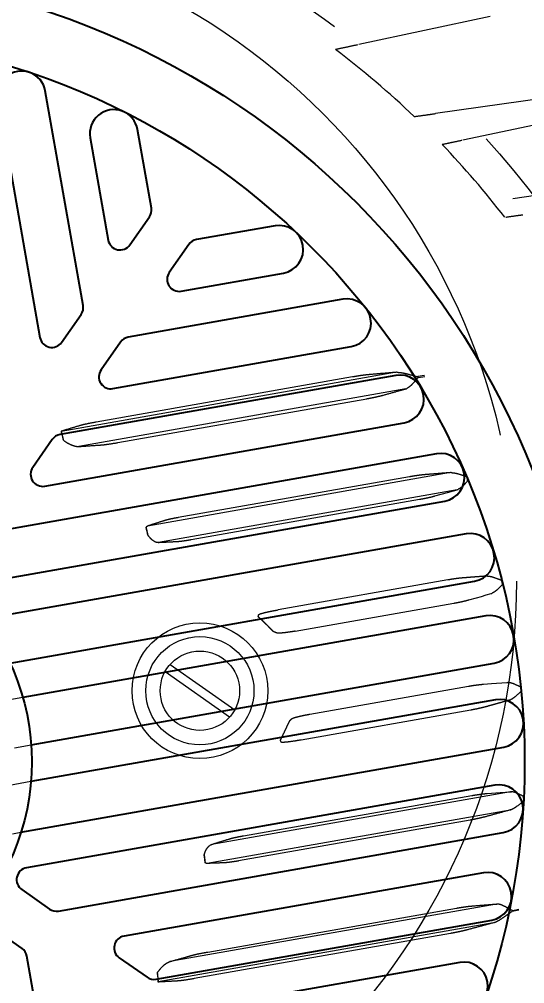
# Model space of a CAD drawing. Header units: millimetres. Extents: x 1293 to 41893, y 1011 to 26911.
# Drawn here: x 8891.1 to 8947.2, y 6904.4 to 7011.4 of the extents above; entities that cross this region are included whole.
import ezdxf

# ---------------------------------------------------------------- set-up
doc = ezdxf.new("R2010")
doc.units = ezdxf.units.MM
doc.header["$LTSCALE"] = 50
doc.linetypes.add('HIDDEN', pattern=[1.905, 1.27, -0.635])
doc.layers.add('CAPA_1', color=7, linetype='Continuous')
doc.styles.add('SLDTEXTSTYLE0', font='TXT', dxfattribs={"width": 0.75})
doc.dimstyles.new('SLDDIMSTYLE0', dxfattribs={"dimtxt": 100, "dimasz": 100, "dimexe": 0, "dimexo": 0.0625, "dimgap": 25, "dimtad": 2, "dimdec": 0, "dimlfac": 1.5, "dimrnd": 1e-09, "dimzin": 12, "dimdsep": 46, "dimtxsty": 'SLDTEXTSTYLE0', "dimsah": 1, "dimcen": 0.09, "dimadec": 0, "dimazin": 3, "dimtfac": 1, "dimtdec": 0, "dimtofl": 0, "dimtmove": 0, "dimatfit": 3, "dimfxl": 1, "dimfrac": 2, "dimtolj": 1, "dimtzin": 12, "dimarcsym": 0})

# ---------------------------------------------------------------- blocks, each defined once
blk = doc.blocks.new('_D_15')
at = {"layer": 'CAPA_1', "transparency": 16777216}
for p, q in [((6530.12, 8742.38), (6530.12, 9415.65)), ((16745.16, 6492), (16745.16, 9415.65)), ((6530.12, 9365.65), (16745.16, 9365.65))]:
    blk.add_line(p, q, dxfattribs=at)
for points in [[(6530.12, 9365.65), (6630.12, 9350.26), (6630.12, 9381.03)], [(16745.16, 9365.65), (16645.16, 9381.03), (16645.16, 9350.26)]]:
    blk.add_solid(points, dxfattribs=at)
at = {"layer": 'CAPA_1', "transparency": 16777216, "insert": (11452.92, 9494.55), "char_height": 100, "attachment_point": 1, "style": 'SLDTEXTSTYLE0'}
blk.add_mtext('15323', dxfattribs=at)

msp = doc.modelspace()

# ---------------------------------------------------------------- linework, layer by layer
at = {"color": 1, "linetype": 'HIDDEN', "lineweight": 18}
for p, q in [((8943.3815915, 7011.6529132), (8928.7955937, 7008.5525636)), ((8926.3726236, 7008.0375454), (8926.2256618, 7008.0063078)), ((8951.4088037, 7002.8853214), (8937.3246019, 7000.9059159)), ((8934.958659, 7000.5734044), (8935.1018851, 7000.5935335)), ((8951.8481359, 7000.3937449), (8940.359446, 6997.9517485)), ((8938.1985453, 6997.4924349), (8938.0679482, 6997.4646756)), ((8945.8897022, 6991.5049136), (8967.2629836, 6994.5087324)), ((8932.9790902, 6972.2169689), (8895.8007868, 6965.6614309)), ((8928.0933587, 6971.6965049), (8899.6728152, 6966.6851963)), ((8936.1063276, 6971.8710904), (8935.3590743, 6971.7393295)), ((8935.4228976, 6971.6363155), (8936.1267608, 6971.7604256)), ((8934.0231986, 6970.3779482), (8897.7606861, 6963.9838888)), ((8902.0834523, 6964.4184752), (8929.6953656, 6969.2872005)), ((8895.7893781, 6965.6720292), (8895.8007868, 6965.6614309)), ((8938.9839329, 6961.0906653), (8905.3774263, 6955.1649315)), ((8934.4429866, 6960.6278664), (8908.7640197, 6956.0999717)), ((8939.7279897, 6959.1987374), (8906.5842812, 6953.3546074)), ((8910.2281551, 6953.6672503), (8935.5495084, 6958.1320881)), ((8905.3774263, 6955.1649315), (8905.2026194, 6955.0268055)), ((8938.6715489, 6949.1870239), (8919.8603807, 6945.8701074)), ((8921.7575256, 6943.5110662), (8939.3421884, 6946.6117167)), ((8914.4720544, 6933.9815089), (8907.3102103, 6938.9962861)), ((8907.8837868, 6939.8154381), (8915.0456308, 6934.8006609)), ((8923.3811372, 6934.303107), (8940.9658001, 6937.4037575)), ((8891.5402116, 6936.1436199), (8889.7056267, 6935.8201331)), ((8941.216412, 6934.7543881), (8922.4052438, 6931.4374716)), ((8890.6317503, 6930.567825), (8892.4663352, 6930.8913119)), ((8892.4399332, 6926.82495), (8889.4658757, 6926.3005434)), ((8945.6333494, 6925.7077788), (8912.4896408, 6919.8636488)), ((8916.0206924, 6920.8161388), (8941.3420457, 6925.2809766)), ((8945.5812421, 6923.6754657), (8911.9747355, 6917.7497319)), ((8941.1558618, 6922.5572593), (8915.4768949, 6918.0293646)), ((8890.3919993, 6921.0482354), (8891.3317947, 6921.2139467)), ((8944.0961145, 6913.2516035), (8907.833602, 6906.8575442)), ((8912.0443108, 6907.9276397), (8939.656224, 6912.796365)), ((8946.5643001, 6912.5609811), (8945.817047, 6912.4292202)), ((8945.8417882, 6912.54785), (8946.5456515, 6912.6719601)), ((8943.7439557, 6911.1663832), (8906.5656523, 6904.6108452)), ((8938.9748607, 6909.9844407), (8910.5543172, 6904.9731321)), ((8906.5585564, 6904.5969841), (8906.5656523, 6904.6108452))]:
    msp.add_line(p, q, dxfattribs=at)
at = {"color": 7, "linetype": 'Continuous', "lineweight": 25}
for p, q in [((8898.2289139, 6979.6224969), (8894.0332829, 7003.417103)), ((8888.7809749, 7002.4909794), (8893.4396677, 6976.0702193)), ((8905.7997366, 6990.4347523), (8904.2641791, 6999.1433319)), ((8899.011871, 6998.2172083), (8901.0104904, 6986.8824747)), ((8903.4157701, 6986.349237), (8905.5788623, 6989.4384528)), ((8919.5169247, 6988.4632445), (8910.8083451, 6986.9276869)), ((8909.9476732, 6986.3793785), (8907.784581, 6983.2901627)), ((8909.1083147, 6981.2123171), (8920.4430483, 6983.2109364)), ((8927.0321284, 6980.3110626), (8903.2375224, 6976.1154315)), ((8895.8449474, 6975.5369816), (8898.0080396, 6978.6261974)), ((8902.3768505, 6975.5671231), (8900.2137583, 6972.4779073)), ((8901.537492, 6970.4000617), (8927.958252, 6975.0587546)), ((8932.9031783, 6971.868972), (8895.6666997, 6965.3031762)), ((8893.9666693, 6959.5878064), (8933.8293019, 6966.616664)), ((8894.8060278, 6964.7548678), (8892.6429356, 6961.665652)), ((8937.4116974, 6963.1866306), (8888.0958769, 6954.4909208)), ((8886.3958466, 6948.775551), (8938.337821, 6957.9343225)), ((8940.7126252, 6954.2913582), (8887.1642384, 6944.8493328)), ((8890.1246242, 6939.9557201), (8941.6387488, 6949.0390501)), ((8942.8852453, 6945.1971347), (8891.5402116, 6936.1436199)), ((8892.4663352, 6930.8913119), (8943.811369, 6939.9448266)), ((8943.9540579, 6935.9082801), (8892.4399332, 6926.82495)), ((8891.3317947, 6921.2139467), (8944.8801815, 6930.6559721)), ((8943.8945627, 6926.4204744), (8891.9525882, 6917.2617029)), ((8895.5048659, 6912.4724567), (8944.8206863, 6921.1681664)), ((8942.6274762, 6916.7197379), (8902.7648436, 6909.6908802)), ((8891.4193506, 6914.8564232), (8894.5085664, 6912.693331)), ((8906.3171212, 6904.901634), (8943.5535998, 6911.4674299)), ((8891.449492, 6908.3245201), (8888.3602762, 6910.4876123)), ((8900.6935102, 6858.1480278), (8891.9978005, 6907.4638483)), ((8902.2316059, 6907.2856005), (8905.3208217, 6905.1225083)), ((8939.997859, 6906.7787504), (8913.5770989, 6902.1200575))]:
    msp.add_line(p, q, dxfattribs=at)
at = {"color": 1, "linetype": 'HIDDEN', "lineweight": 18, "flags": 128}
for points in [[(8937.2357603, 6958.5005815), (8938.6315179, 6958.8914639), (8939.7279897, 6959.1987374)], [(8941.0006603, 6946.9756897), (8941.8495818, 6947.2144831), (8942.3988682, 6947.3690421), (8942.9481422, 6947.523637), (8943.497404, 6947.6782675)], [(8942.64874, 6937.6289655), (8943.5281374, 6937.6949214), (8944.09716, 6937.7375504), (8944.6661834, 6937.7801415), (8945.2352073, 6937.822695)], [(8943.0526363, 6925.5114381), (8944.4979092, 6925.621506), (8945.6333494, 6925.7077788)]]:
    msp.add_lwpolyline(points, dxfattribs=at)
at = {"color": 1, "linetype": 'HIDDEN', "lineweight": 18}
for centre, radius in [((8866.5333024, 6929.0264228), 103), ((8866.5333024, 6929.0264228), 101), ((8872.9663865, 6949.0650934), 73.3333333), ((8911.1779206, 6936.8984735), 7.5281672), ((8911.1779206, 6936.8984735), 6), ((8911.1779206, 6936.8984735), 4.4)]:
    msp.add_circle(centre, radius, dxfattribs=at)
at = {"color": 7, "linetype": 'Continuous', "lineweight": 25}
for radius in [87.6905989, 80.6666667, 26]:
    msp.add_circle((8866.5333024, 6929.0264228), radius, dxfattribs=at)
at = {"color": 1, "linetype": 'HIDDEN', "lineweight": 18}
for centre, radius, start, end in [((8866.5333024, 6929.0264228), 99, 46.277583081, 52.918306261), ((8866.5333024, 6929.0264228), 99, 37.583902612, 43.732745266), ((8891.4493635, 6964.1059629), 4.6210784, 7.271552018, 19.670034357), ((8934.2832365, 6959.250294), 6.6637914, 7.886093187, 12.043638428), ((8898.5399469, 6953.0555384), 6.9481724, 9.124520835, 16.481763404), ((8929.8622764, 6946.2856043), 15.0793312, 9.091694267, 10.898959444), ((8931.9460597, 6934.467882), 15.0793312, 9.101040557, 10.908305732), ((8940.5345883, 6923.7971162), 6.6637914, 7.956361572, 12.113906814), ((8904.8281516, 6917.3933573), 6.9481724, 3.518236596, 10.875479166), ((8901.9446505, 6904.5842326), 4.6210784, 0.329965643, 12.728447982)]:
    msp.add_arc(centre, radius, start, end, dxfattribs=at)
at = {"color": 7, "linetype": 'Continuous', "lineweight": 25}
for centre, radius, start, end in [((8891.4071289, 7002.9540412), 2.6666667, 10, 190.000024134), ((8901.638025, 6998.6802701), 2.6666667, 10, 190.000024134), ((8904.4866596, 6990.2032214), 1.3333333, 325, 10), ((8919.9799865, 6985.8370904), 2.6666667, 280, 99.999967962), ((8902.3235674, 6987.1140056), 1.3333333, 190, 325), ((8911.039876, 6985.6146099), 1.3333333, 100, 145), ((8908.8767838, 6982.5253941), 1.3333333, 145, 280), ((8896.9158369, 6979.390966), 1.3333333, 325, 10), ((8927.4951902, 6977.6849086), 2.6666667, 280, 99.999967962), ((8894.7527447, 6976.3017502), 1.3333333, 190, 325), ((8903.4690533, 6974.8023545), 1.3333333, 100, 145), ((8901.3059611, 6971.7131387), 1.3333333, 145, 280), ((8933.3662401, 6969.242818), 2.6666667, 280, 99.999967962), ((8895.8982306, 6963.9900992), 1.3333333, 100, 145), ((8937.8747592, 6960.5604765), 2.6666667, 280, 99.999967962), ((8893.7351384, 6960.9008834), 1.3333333, 145, 280), ((8941.175687, 6951.6652041), 2.6666667, 280, 99.999967962), ((8943.3483072, 6942.5709806), 2.6666667, 280, 99.999967962), ((8944.4171197, 6933.2821261), 2.6666667, 280, 99.999967962), ((8944.3576245, 6923.7943204), 2.6666667, 280, 99.999967962), ((8892.1841191, 6915.9486259), 1.3333333, 100, 235), ((8943.090538, 6914.0935839), 2.6666667, 280, 99.999967962), ((8895.273335, 6913.7855337), 1.3333333, 235, 280), ((8902.9963745, 6908.3778032), 1.3333333, 100, 235), ((8890.6847235, 6907.2323174), 1.3333333, 10, 55), ((8940.4609208, 6904.1525964), 2.6666667, 280, 99.999967962), ((8906.0855903, 6906.214711), 1.3333333, 235, 280)]:
    msp.add_arc(centre, radius, start, end, dxfattribs=at)
at = {"color": 1, "linetype": 'HIDDEN', "lineweight": 18}
for points, knots in [([(8928.6506305, 7008.5217508), (8928.2271583, 7008.431739), (8927.4709578, 7008.2710036), (8926.7082257, 7008.1088799), (8926.3726236, 7008.0375454)], [0, 0, 0, 0, 0.5599999398, 1, 1, 1, 1]), ([(8935.1018851, 7000.5935335), (8935.518222, 7000.6520458), (8936.261681, 7000.7565321), (8936.9998205, 7000.8602709), (8937.3246019, 7000.9059159)], [0, 0, 0, 0, 0.559999961, 1, 1, 1, 1]), ([(8940.2297624, 6997.9241834), (8939.8514227, 6997.8437648), (8939.1758161, 6997.7001602), (8938.4971558, 6997.5559065), (8938.1985453, 6997.4924349)], [0, 0, 0, 0, 0.5600000026, 1, 1, 1, 1]), ([(8945.1162572, 6989.4269283), (8945.492602, 6989.4798201), (8946.1213596, 6989.5681863), (8946.7477266, 6989.6562164), (8946.9991797, 6989.6915558)], [0, 0, 0, 0, 0.5985529461, 1, 1, 1, 1]), ([(8932.9790902, 6972.2169689), (8932.4187843, 6972.1685743), (8931.4182379, 6972.0821555), (8930.4146484, 6971.9946365), (8929.9730689, 6971.9561282)], [0, 0, 0, 0, 0.5599999144, 1, 1, 1, 1]), ([(8933.0190777, 6972.2196264), (8933.0115811, 6972.2192335), (8932.9981944, 6972.2185319), (8932.9849276, 6972.2174465), (8932.9790902, 6972.2169689)], [0, 0, 0, 0, 0.5600001653, 1, 1, 1, 1]), ([(8933.0190777, 6972.2196264), (8933.1938541, 6972.2107498), (8933.5428688, 6972.1930238), (8934.1451167, 6972.0529138), (8934.647599, 6971.9185365), (8935.0007775, 6971.8142037), (8935.1774953, 6971.7659643), (8935.2798365, 6971.7388954), (8935.3326107, 6971.7391845), (8935.3590743, 6971.7393296)], [0, 0, 0, 0, 0.2500171307, 0.4992647164, 0.7495087296, 0.8743737847, 0.9369684269, 0.9683928071, 1, 1, 1, 1]), ([(8929.9730689, 6971.9561282), (8929.8385584, 6971.9431187), (8929.5690725, 6971.9170547), (8929.1979127, 6971.8687878), (8928.8722822, 6971.8231224), (8928.5388316, 6971.7724973), (8928.2608584, 6971.7250784), (8928.0933587, 6971.6965049)], [0, 0, 0, 0, 0.24965833224, 0.50017945302, 0.58520698506, 0.75005622482, 1, 1, 1, 1]), ([(8935.4228976, 6971.6363155), (8935.4137363, 6971.6338903), (8935.3750484, 6971.623649), (8935.2548384, 6971.5097908), (8935.0656642, 6971.2665575), (8934.7768874, 6970.9391959), (8934.4621897, 6970.6177392), (8934.2545896, 6970.4898056), (8934.150655, 6970.4257559)], [0, 0, 0, 0, 0.014849323, 0.0627079892, 0.2510951927, 0.4999419879, 0.749646932, 1, 1, 1, 1]), ([(8931.4616118, 6969.6697275), (8931.9400467, 6969.8018984), (8932.7943947, 6970.0379178), (8933.6477307, 6970.27405), (8934.0231986, 6970.3779482)], [0, 0, 0, 0, 0.5599999975, 1, 1, 1, 1]), ([(8934.0231986, 6970.3779482), (8934.0477293, 6970.3853595), (8934.0915398, 6970.3985958), (8934.1325899, 6970.417456), (8934.150655, 6970.4257559)], [0, 0, 0, 0, 0.5599260649, 1, 1, 1, 1]), ([(8929.6953656, 6969.2872005), (8929.8560394, 6969.3164114), (8930.176989, 6969.3747608), (8930.6571185, 6969.4738444), (8931.1022578, 6969.5748792), (8931.3452307, 6969.6390097), (8931.4616118, 6969.6697275)], [0, 0, 0, 0, 0.2502350688, 0.4998502904, 0.7604341267, 1, 1, 1, 1]), ([(8897.7821779, 6966.2764426), (8897.4118453, 6966.1638567), (8896.750537, 6965.9628104), (8896.0830656, 6965.760879), (8895.7893781, 6965.6720292)], [0, 0, 0, 0, 0.5599999519, 1, 1, 1, 1]), ([(8895.7893781, 6965.6720292), (8895.8348219, 6965.4896281), (8895.9159718, 6965.1639103), (8895.9974332, 6964.8354055), (8896.0332765, 6964.6908625)], [0, 0, 0, 0, 0.559997239, 1, 1, 1, 1]), ([(8899.6728152, 6966.6851963), (8899.3092553, 6966.6178361), (8898.7632182, 6966.5166666), (8898.1309346, 6966.3740256), (8897.8986774, 6966.3090394), (8897.7821779, 6966.2764426)], [0, 0, 0, 0, 0.4982434101, 0.7483206591, 1, 1, 1, 1]), ([(8896.0332765, 6964.6908625), (8896.1832878, 6964.5842729), (8896.4832785, 6964.3711164), (8896.9438258, 6964.1527668), (8897.3867818, 6963.9995732), (8897.6362567, 6963.9891083), (8897.7606861, 6963.9838888)], [0, 0, 0, 0, 0.2502007197, 0.5003478847, 0.7507909117, 1, 1, 1, 1]), ([(8897.7606861, 6963.9838888), (8898.2099431, 6964.0160234), (8899.0121889, 6964.0734067), (8899.8036918, 6964.1283443), (8900.1519537, 6964.1525168)], [0, 0, 0, 0, 0.5599992175, 1, 1, 1, 1]), ([(8900.1519537, 6964.1525168), (8900.2775586, 6964.1632508), (8900.5292787, 6964.1847623), (8901.1683818, 6964.2660843), (8901.7177057, 6964.3575657), (8902.0834523, 6964.4184752)], [0, 0, 0, 0, 0.249719772, 0.5004540763, 1, 1, 1, 1]), ([(8936.2023331, 6960.8664877), (8936.0787771, 6960.8552221), (8935.8312639, 6960.8326543), (8935.4357323, 6960.7830291), (8935.1451091, 6960.7413338), (8934.9879646, 6960.7175954), (8934.7784292, 6960.6853694), (8934.6010158, 6960.6549565), (8934.4429866, 6960.6278664)], [0, 0, 0, 0, 0.249709194, 0.5002292496, 0.667784661, 0.7196930033, 0.7503192569, 1, 1, 1, 1]), ([(8938.9839329, 6961.0906653), (8938.4650471, 6961.0489721), (8937.5384654, 6960.97452), (8936.6105958, 6960.8994976), (8936.2023331, 6960.8664877)], [0, 0, 0, 0, 0.56000000443, 1, 1, 1, 1]), ([(8939.0434262, 6961.0934323), (8939.0322601, 6961.0931803), (8939.0123208, 6961.0927303), (8938.992607, 6961.0912963), (8938.9839329, 6961.0906653)], [0, 0, 0, 0, 0.5600002916, 1, 1, 1, 1]), ([(8939.0434262, 6961.0934323), (8939.1709214, 6961.0841663), (8939.4296532, 6961.0653625), (8940.0285778, 6960.9100564), (8940.4925383, 6960.7481526), (8940.8003509, 6960.6407382)], [0, 0, 0, 0, 0.246397263, 0.5000253371, 1, 1, 1, 1]), ([(8939.7279897, 6959.1987374), (8939.748561, 6959.2049684), (8939.7852989, 6959.2160962), (8939.8204088, 6959.2313865), (8939.835859, 6959.238115)], [0, 0, 0, 0, 0.55994732342, 1, 1, 1, 1]), ([(8940.8840071, 6960.1645937), (8940.7093131, 6959.9748967), (8940.4412976, 6959.6838636), (8940.0871312, 6959.3772647), (8939.9162699, 6959.282645), (8939.835859, 6959.238115)], [0, 0, 0, 0, 0.4977333441, 0.7636227903, 1, 1, 1, 1]), ([(8935.5495084, 6958.1320881), (8935.7140065, 6958.1621999), (8936.0227731, 6958.2187206), (8936.4796459, 6958.3139133), (8936.8944262, 6958.4091354), (8937.1239728, 6958.4706328), (8937.2357603, 6958.5005815)], [0, 0, 0, 0, 0.2662826698, 0.4998183678, 0.7564152853, 1, 1, 1, 1]), ([(8908.7640197, 6956.0999717), (8908.6021877, 6956.0705239), (8908.2780933, 6956.0115498), (8907.8245957, 6955.9164568), (8907.4297411, 6955.8228419), (8907.2459319, 6955.7679246), (8907.1578623, 6955.7416118)], [0, 0, 0, 0, 0.2495910012, 0.499846043, 0.7603584691, 1, 1, 1, 1]), ([(8905.2026194, 6955.0268055), (8905.2394688, 6954.865214), (8905.3052728, 6954.5766514), (8905.371192, 6954.2854961), (8905.4001973, 6954.157384)], [0, 0, 0, 0, 0.5599873478, 1, 1, 1, 1]), ([(8907.1578623, 6955.7416118), (8906.8257799, 6955.6340447), (8906.2327755, 6955.4419606), (8905.638783, 6955.2495793), (8905.3774263, 6955.1649315)], [0, 0, 0, 0, 0.5600000022, 1, 1, 1, 1]), ([(8905.4001973, 6954.157384), (8905.4942737, 6954.0355144), (8905.6824521, 6953.7917421), (8906.0032784, 6953.5423045), (8906.3142311, 6953.377758), (8906.4942436, 6953.362326), (8906.5842812, 6953.3546074)], [0, 0, 0, 0, 0.2497104983, 0.4994886621, 0.7496571183, 1, 1, 1, 1]), ([(8906.5842812, 6953.3546074), (8906.9568402, 6953.3726711), (8907.6221243, 6953.4049279), (8908.2839853, 6953.4365631), (8908.5752041, 6953.4504826)], [0, 0, 0, 0, 0.5599999228, 1, 1, 1, 1]), ([(8908.5752041, 6953.4504826), (8908.6756285, 6953.4571265), (8908.8768168, 6953.4704368), (8909.2830324, 6953.5188518), (8909.7373418, 6953.5835847), (8910.06436, 6953.6393292), (8910.2281551, 6953.6672503)], [0, 0, 0, 0, 0.2493514853, 0.4995459145, 0.7493351644, 1, 1, 1, 1]), ([(8943.0218409, 6949.6175381), (8942.7213778, 6949.5946206), (8942.2264974, 6949.5568742), (8941.5370644, 6949.5041838), (8940.9536392, 6949.4595506), (8940.5646278, 6949.4297448), (8940.3701221, 6949.4148418)], [0, 0, 0, 0, 0.3399999998, 0.5599999998, 0.7799999999, 1, 1, 1, 1]), ([(8943.0965221, 6949.6197357), (8943.0825135, 6949.61979), (8943.057498, 6949.6198871), (8943.0327361, 6949.6182559), (8943.0218409, 6949.6175381)], [0, 0, 0, 0, 0.5599998962, 1, 1, 1, 1]), ([(8943.0965221, 6949.6197357), (8943.2120273, 6949.6077159), (8943.4430943, 6949.5836705), (8943.9777653, 6949.4207299), (8944.3929196, 6949.2503331), (8944.6696089, 6949.1367682)], [0, 0, 0, 0, 0.2500167322, 0.5001561521, 1, 1, 1, 1]), ([(8940.3701221, 6949.4148418), (8940.252394, 6949.4045651), (8940.0165787, 6949.3839802), (8939.5794686, 6949.3299106), (8939.1219368, 6949.2637112), (8938.8147746, 6949.2114109), (8938.6715489, 6949.1870239)], [0, 0, 0, 0, 0.24944128916, 0.4996432135, 0.76669011592, 1, 1, 1, 1]), ([(8944.7521618, 6948.6683638), (8944.557199, 6948.4730072), (8944.2558987, 6948.1710983), (8943.8591022, 6947.8510933), (8943.6714515, 6947.7536949), (8943.5850863, 6947.7088678)], [0, 0, 0, 0, 0.4973879243, 0.7686754257, 1, 1, 1, 1]), ([(8944.7521618, 6948.6683638), (8944.7367545, 6948.7557997), (8944.7092414, 6948.9119352), (8944.6817188, 6949.0680693), (8944.6696089, 6949.1367682)], [0, 0, 0, 0, 0.5600000702, 1, 1, 1, 1]), ([(8943.497404, 6947.6782675), (8943.5139901, 6947.6832437), (8943.5436079, 6947.6921298), (8943.5724124, 6947.7037535), (8943.5850863, 6947.7088678)], [0, 0, 0, 0, 0.56000188311, 1, 1, 1, 1]), ([(8939.3421884, 6946.6117167), (8939.4964468, 6946.6398788), (8939.8005854, 6946.6954038), (8940.2469675, 6946.7889209), (8940.6616199, 6946.8843698), (8940.8873325, 6946.9451651), (8941.0006603, 6946.9756897)], [0, 0, 0, 0, 0.2534191738, 0.4996459389, 0.748777622, 1, 1, 1, 1]), ([(8917.6541885, 6945.1445366), (8917.6599323, 6945.1669261), (8917.6693927, 6945.2038031), (8917.682488, 6945.2551532), (8917.6935347, 6945.2985974), (8917.7008648, 6945.3275541), (8917.7045299, 6945.3420325)], [0, 0, 0, 0, 0.3399999996, 0.5599999995, 0.7799999998, 1, 1, 1, 1]), ([(8917.7045299, 6945.3420325), (8917.7179416, 6945.355856), (8917.7448295, 6945.3835694), (8917.9625981, 6945.4625534), (8918.4067904, 6945.5799607), (8919.0916147, 6945.7292098), (8919.603811, 6945.823084), (8919.8603807, 6945.8701074)], [0, 0, 0, 0, 0.1248908529, 0.2503824403, 0.4995917808, 0.7493353333, 1, 1, 1, 1]), ([(8919.3973779, 6943.4287827), (8919.3839791, 6943.4361829), (8919.3568215, 6943.4511825), (8919.2595388, 6943.5371234), (8919.088752, 6943.70685), (8918.8289363, 6943.9727249), (8918.5380866, 6944.2641574), (8918.2365758, 6944.5563636), (8917.993929, 6944.7851087), (8917.8290264, 6944.9420199), (8917.7299397, 6945.0404517), (8917.6634109, 6945.1141344), (8917.6572676, 6945.134386), (8917.6541885, 6945.1445366)], [0, 0, 0, 0, 0.0618113329, 0.1252845854, 0.2501541336, 0.3749945878, 0.4999893745, 0.6247142567, 0.7488076403, 0.8134219919, 0.8744827699, 0.9370879338, 1, 1, 1, 1]), ([(8919.7352043, 6943.2997934), (8919.6973607, 6943.3144983), (8919.6350301, 6943.3387181), (8919.5472888, 6943.3722736), (8919.472646, 6943.4005889), (8919.4224672, 6943.4193847), (8919.3973779, 6943.4287827)], [0, 0, 0, 0, 0.340000029, 0.5600000582, 0.7800000303, 1, 1, 1, 1]), ([(8921.7575256, 6943.5110662), (8921.5185168, 6943.470941), (8921.040411, 6943.390676), (8920.4227098, 6943.3128737), (8919.9311027, 6943.2723225), (8919.800597, 6943.2906234), (8919.7352043, 6943.2997934)], [0, 0, 0, 0, 0.2498073415, 0.499706885, 0.749317355, 1, 1, 1, 1]), ([(8940.9658001, 6937.4037575), (8941.1203932, 6937.4300543), (8941.4251808, 6937.4818997), (8941.8766321, 6937.546694), (8942.2989179, 6937.5988195), (8942.531811, 6937.6188891), (8942.64874, 6937.6289655)], [0, 0, 0, 0, 0.2534283446, 0.499645941, 0.748786463, 1, 1, 1, 1]), ([(8945.2352073, 6937.822695), (8945.2524951, 6937.8236916), (8945.283366, 6937.8254713), (8945.3144089, 6937.8244004), (8945.3280677, 6937.8239292)], [0, 0, 0, 0, 0.5600018831, 1, 1, 1, 1]), ([(8946.7529269, 6937.3214613), (8946.5029056, 6937.4383539), (8946.1165233, 6937.6189993), (8945.63421, 6937.7840046), (8945.4245625, 6937.8113451), (8945.3280677, 6937.8239292)], [0, 0, 0, 0, 0.4973877107, 0.7686615722, 1, 1, 1, 1]), ([(8945.5225228, 6935.861202), (8945.6269512, 6935.912002), (8945.8358591, 6936.0136268), (8946.2825566, 6936.3496092), (8946.6143949, 6936.6517209), (8946.8355563, 6936.8530703)], [0, 0, 0, 0, 0.2500167322, 0.5001561521, 1, 1, 1, 1]), ([(8946.8355563, 6936.8530703), (8946.8201346, 6936.9405038), (8946.7925959, 6937.096635), (8946.765048, 6937.2527644), (8946.7529269, 6937.3214613)], [0, 0, 0, 0, 0.5599999195, 1, 1, 1, 1]), ([(8945.4515938, 6935.8377246), (8945.1614126, 6935.7564955), (8944.6834671, 6935.6227065), (8944.0175908, 6935.4364193), (8943.4540851, 6935.2788176), (8943.0783397, 6935.1737762), (8942.890467, 6935.1212555)], [0, 0, 0, 0, 0.3399999998, 0.5599999998, 0.7799999999, 1, 1, 1, 1]), ([(8945.5225228, 6935.861202), (8945.5093776, 6935.8563597), (8945.4859039, 6935.8477127), (8945.4620774, 6935.8407765), (8945.4515938, 6935.8377246)], [0, 0, 0, 0, 0.5599998962, 1, 1, 1, 1]), ([(8942.890467, 6935.1212555), (8942.7763239, 6935.0906471), (8942.5476895, 6935.029337), (8942.1184443, 6934.9306445), (8941.665863, 6934.8363669), (8941.3593374, 6934.7804573), (8941.216412, 6934.7543881)], [0, 0, 0, 0, 0.2494412922, 0.4996432196, 0.7666959429, 1, 1, 1, 1]), ([(8921.1351812, 6933.5732102), (8921.125122, 6933.5616731), (8921.1047314, 6933.5382869), (8921.042712, 6933.4242657), (8920.9402721, 6933.206355), (8920.7870601, 6932.8676535), (8920.6134265, 6932.4943197), (8920.4300396, 6932.1166131), (8920.2802663, 6931.8186826), (8920.1789752, 6931.6148336), (8920.1195271, 6931.4884442), (8920.0822095, 6931.396446), (8920.0833631, 6931.3753146), (8920.0839414, 6931.364723)], [0, 0, 0, 0, 0.0618061753, 0.1252843935, 0.2501539763, 0.374994465, 0.4999892863, 0.6247142031, 0.748807621, 0.8134112447, 0.8744827351, 0.9370879164, 1, 1, 1, 1]), ([(8921.4085172, 6933.8099639), (8921.3779853, 6933.7832025), (8921.3276973, 6933.739125), (8921.2567241, 6933.6775839), (8921.1962673, 6933.6254468), (8921.1555432, 6933.5906224), (8921.1351812, 6933.5732102)], [0, 0, 0, 0, 0.340000029, 0.5600000582, 0.7800000303, 1, 1, 1, 1]), ([(8921.4085172, 6933.8099639), (8921.4665599, 6933.8408338), (8921.5827593, 6933.9026342), (8922.058538, 6934.03271), (8922.6663447, 6934.1710218), (8923.143108, 6934.259122), (8923.3811372, 6934.303107)], [0, 0, 0, 0, 0.24988094218, 0.50025251144, 0.75049566244, 1, 1, 1, 1]), ([(8922.4052438, 6931.4374716), (8922.1496798, 6931.3941705), (8921.6378886, 6931.307456), (8920.9437469, 6931.2133909), (8920.4848326, 6931.1714994), (8920.2514265, 6931.1710059), (8920.216352, 6931.187899), (8920.1987945, 6931.1963553)], [0, 0, 0, 0, 0.2490907206, 0.4988278952, 0.7484593973, 0.8740839877, 1, 1, 1, 1]), ([(8920.0839414, 6931.364723), (8920.0969965, 6931.3456482), (8920.118499, 6931.3142308), (8920.1483674, 6931.2704563), (8920.1736067, 6931.2334104), (8920.1903985, 6931.208707), (8920.1987945, 6931.1963553)], [0, 0, 0, 0, 0.33999999958, 0.55999999954, 0.77999999977, 1, 1, 1, 1]), ([(8941.3420457, 6925.2809766), (8941.496582, 6925.3073272), (8941.8057139, 6925.3600384), (8942.264203, 6925.4262985), (8942.696232, 6925.4802761), (8942.9334527, 6925.5010173), (8943.0526363, 6925.5114381)], [0, 0, 0, 0, 0.2498639606, 0.4998238823, 0.748703156, 1, 1, 1, 1]), ([(8945.6333494, 6925.7077788), (8945.6548112, 6925.7089594), (8945.6931394, 6925.7110678), (8945.7313615, 6925.708708), (8945.7481812, 6925.7076695)], [0, 0, 0, 0, 0.5599473234, 1, 1, 1, 1]), ([(8947.0499926, 6925.195552), (8946.8210179, 6925.3141677), (8946.468606, 6925.4967273), (8946.0305465, 6925.6626932), (8945.8379067, 6925.6933777), (8945.7481812, 6925.7076695)], [0, 0, 0, 0, 0.4977388149, 0.7660628872, 1, 1, 1, 1]), ([(8945.6380939, 6923.6932135), (8945.7546434, 6923.7454968), (8945.9913172, 6923.8516668), (8946.5010502, 6924.2023883), (8946.8817275, 6924.5132887), (8947.1342326, 6924.7195104)], [0, 0, 0, 0, 0.2462365514, 0.5000252595, 1, 1, 1, 1]), ([(8942.8907201, 6922.9347606), (8942.7707227, 6922.9030628), (8942.5303383, 6922.8395642), (8942.0944545, 6922.7403898), (8941.6293322, 6922.6435339), (8941.3136737, 6922.5860154), (8941.1558618, 6922.5572593)], [0, 0, 0, 0, 0.2497976947, 0.5004065384, 0.7502307663, 1, 1, 1, 1]), ([(8945.5812421, 6923.6754657), (8945.079389, 6923.5371751), (8944.1832229, 6923.2902276), (8943.2856515, 6923.0433755), (8942.8907201, 6922.9347606)], [0, 0, 0, 0, 0.5600000044, 1, 1, 1, 1]), ([(8945.6380939, 6923.6932135), (8945.627515, 6923.6896313), (8945.6086242, 6923.6832345), (8945.5896088, 6923.6778395), (8945.5812421, 6923.6754657)], [0, 0, 0, 0, 0.5600002916, 1, 1, 1, 1]), ([(8914.3932876, 6920.4544913), (8914.4899281, 6920.4825952), (8914.6835356, 6920.538898), (8915.0818123, 6920.6323367), (8915.5308634, 6920.7268907), (8915.8572258, 6920.7863548), (8916.0206924, 6920.8161388)], [0, 0, 0, 0, 0.24935148533, 0.49954591454, 0.74933516443, 1, 1, 1, 1]), ([(8911.6515317, 6918.7043049), (8911.6982527, 6918.851001), (8911.7917075, 6919.1444328), (8912.0078729, 6919.4885565), (8912.2437947, 6919.7495317), (8912.4076731, 6919.8256009), (8912.4896408, 6919.8636488)], [0, 0, 0, 0, 0.2497104983, 0.4994886621, 0.7496571183, 1, 1, 1, 1]), ([(8912.4896408, 6919.8636488), (8912.84591, 6919.9740971), (8913.482105, 6920.1713262), (8914.1148707, 6920.3679686), (8914.3932876, 6920.4544913)], [0, 0, 0, 0, 0.5599999228, 1, 1, 1, 1]), ([(8911.6515317, 6918.7043049), (8911.6725912, 6918.5385179), (8911.7101968, 6918.2424749), (8911.7470249, 6917.9489072), (8911.7632289, 6917.8197404)], [0, 0, 0, 0, 0.5600099928, 1, 1, 1, 1]), ([(8911.9747355, 6917.7497319), (8911.9346706, 6917.7514275), (8911.8587672, 6917.7546398), (8911.7938705, 6917.7988609), (8911.7632289, 6917.8197404)], [0, 0, 0, 0, 0.5278398628, 1, 1, 1, 1]), ([(8913.8450344, 6917.8167746), (8913.4961889, 6917.8042757), (8912.8732504, 6917.7819563), (8912.2492817, 6917.7595782), (8911.9747355, 6917.7497319)], [0, 0, 0, 0, 0.5600000022, 1, 1, 1, 1]), ([(8915.4768949, 6918.0293646), (8915.3147509, 6918.0016789), (8914.9900315, 6917.9462337), (8914.5382123, 6917.8815876), (8914.1340461, 6917.8336619), (8913.9416102, 6917.8224176), (8913.8450344, 6917.8167746)], [0, 0, 0, 0, 0.2495887752, 0.4998415851, 0.7489905658, 1, 1, 1, 1]), ([(8941.4467845, 6913.040999), (8941.9415713, 6913.0804333), (8942.8251192, 6913.1508518), (8943.7077548, 6913.2208183), (8944.0961145, 6913.2516035)], [0, 0, 0, 0, 0.55999999755, 1, 1, 1, 1]), ([(8944.0961145, 6913.2516035), (8944.1217006, 6913.2530291), (8944.1673961, 6913.2555752), (8944.2124212, 6913.2518923), (8944.2322355, 6913.2502716)], [0, 0, 0, 0, 0.5599260649, 1, 1, 1, 1]), ([(8945.8417882, 6912.54785), (8945.8323721, 6912.5469909), (8945.7925183, 6912.543355), (8945.6406033, 6912.6092904), (8945.379637, 6912.7731086), (8944.9963074, 6912.9819858), (8944.5906447, 6913.1764159), (8944.3518084, 6913.2256318), (8944.2322355, 6913.2502716)], [0, 0, 0, 0, 0.0148160932, 0.0627095687, 0.2510964548, 0.4999428304, 0.7496473538, 1, 1, 1, 1]), ([(8939.656224, 6912.796365), (8939.8171967, 6912.8238752), (8940.1387433, 6912.8788276), (8940.6164966, 6912.9487704), (8941.0698071, 6913.0066953), (8941.3207906, 6913.029534), (8941.4467845, 6913.040999)], [0, 0, 0, 0, 0.2502336757, 0.4998475078, 0.7489231393, 1, 1, 1, 1]), ([(8943.7824405, 6911.1775625), (8943.9436406, 6911.2456808), (8944.2655446, 6911.3817079), (8944.783552, 6911.7193492), (8945.2097713, 6912.0174816), (8945.5059666, 6912.2363165), (8945.6555282, 6912.3420878), (8945.7424393, 6912.4025269), (8945.7921297, 6912.4203052), (8945.817047, 6912.4292202)], [0, 0, 0, 0, 0.250017127, 0.4992647092, 0.7495087188, 0.8743737722, 0.9369684137, 0.9683927938, 1, 1, 1, 1]), ([(8943.7439557, 6911.1663832), (8943.2008884, 6911.0202233), (8942.2311253, 6910.7592234), (8941.2581264, 6910.4982165), (8940.8300068, 6910.3833734)], [0, 0, 0, 0, 0.5599999144, 1, 1, 1, 1]), ([(8943.7824405, 6911.1775625), (8943.7752617, 6911.1753677), (8943.7624423, 6911.1714484), (8943.7496044, 6911.1679309), (8943.7439557, 6911.1663832)], [0, 0, 0, 0, 0.5600001653, 1, 1, 1, 1]), ([(8940.8300068, 6910.3833734), (8940.699076, 6910.3495914), (8940.4367618, 6910.2819105), (8939.9700134, 6910.1774072), (8939.4764228, 6910.0756534), (8939.1421304, 6910.0148599), (8938.9748607, 6909.9844407)], [0, 0, 0, 0, 0.2497337547, 0.5003305586, 0.7499807161, 1, 1, 1, 1]), ([(8910.1383327, 6907.5169474), (8910.2600339, 6907.5498202), (8910.5039308, 6907.6156993), (8911.1323051, 6907.7578677), (8911.6797891, 6907.8597831), (8912.0443108, 6907.9276397)], [0, 0, 0, 0, 0.24971977204, 0.50045407632, 1, 1, 1, 1]), ([(8906.4521671, 6905.6023973), (8906.5566759, 6905.7538657), (8906.7656711, 6906.0567701), (8907.123764, 6906.4194681), (8907.4876112, 6906.7149228), (8907.7184618, 6906.8100821), (8907.833602, 6906.8575442)], [0, 0, 0, 0, 0.25020071966, 0.50034788469, 0.75079091168, 1, 1, 1, 1]), ([(8907.833602, 6906.8575442), (8908.2667562, 6906.9810025), (8909.0402468, 6907.201464), (8909.802806, 6907.4205495), (8910.1383327, 6907.5169474)], [0, 0, 0, 0, 0.55999921745, 1, 1, 1, 1]), ([(8906.4521671, 6905.6023973), (8906.4722036, 6905.4139885), (8906.507983, 6905.0775454), (8906.5431035, 6904.7438218), (8906.5585564, 6904.5969841)], [0, 0, 0, 0, 0.5600019237, 1, 1, 1, 1]), ([(8908.6378973, 6904.7105989), (8908.2513918, 6904.6897339), (8907.5612034, 6904.6524748), (8906.8649208, 6904.6139396), (8906.5585564, 6904.5969841)], [0, 0, 0, 0, 0.55999995188, 1, 1, 1, 1]), ([(8910.5543172, 6904.9731321), (8910.1896441, 6904.9120852), (8909.641935, 6904.8203977), (8908.9989967, 6904.7381827), (8908.7585197, 6904.7198131), (8908.6378973, 6904.7105989)], [0, 0, 0, 0, 0.4982434101, 0.7483206591, 1, 1, 1, 1])]:
    msp.add_open_spline(points, degree=3, knots=knots, dxfattribs=at)

# ---------------------------------------------------------------- dimensions: what is measured, and where the dimension line sits
at = {"layer": 'CAPA_1'}
dim = msp.add_linear_dim(base=(16745.1618891, 9365.6463094), p1=(6530.1246702, 8678.8772747), p2=(16745.1618891, 6428.5014528), dimstyle='SLDDIMSTYLE0', dxfattribs=at)
dim.commit()
dim.dimension.update_dxf_attribs({"geometry": '_D_15', "text_midpoint": (11637.6432797, 9365.6463094), "dimtype": 160})

doc.saveas('drawing.dxf')
